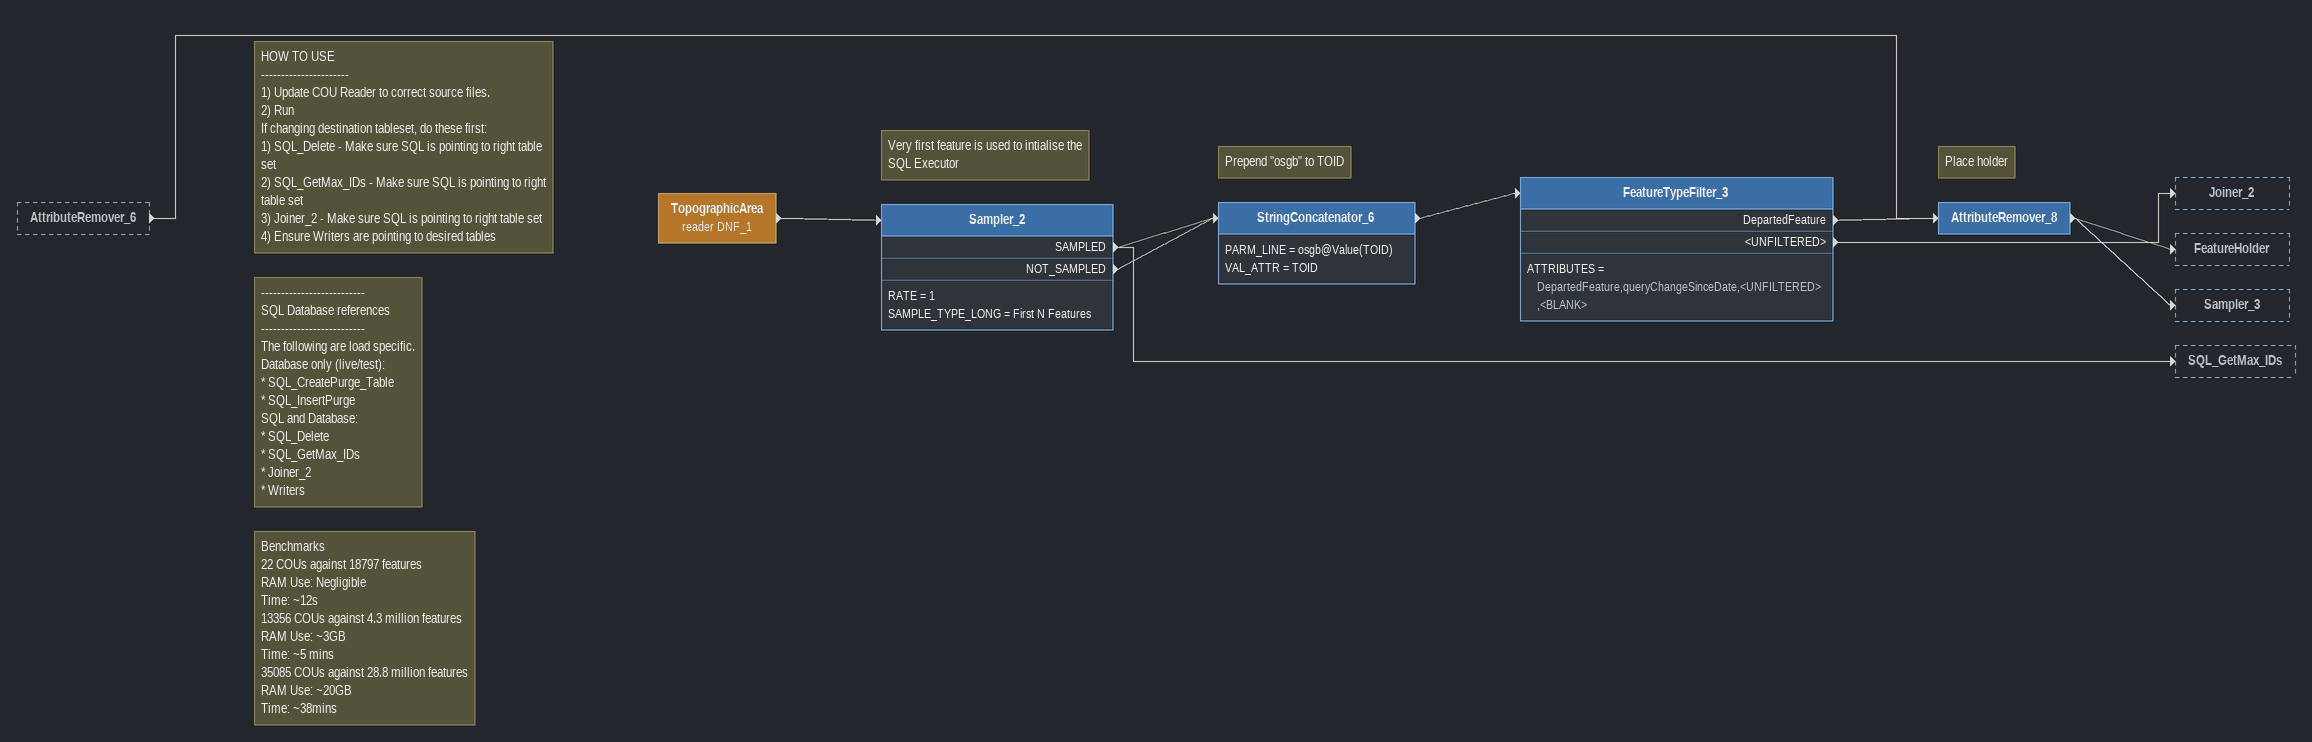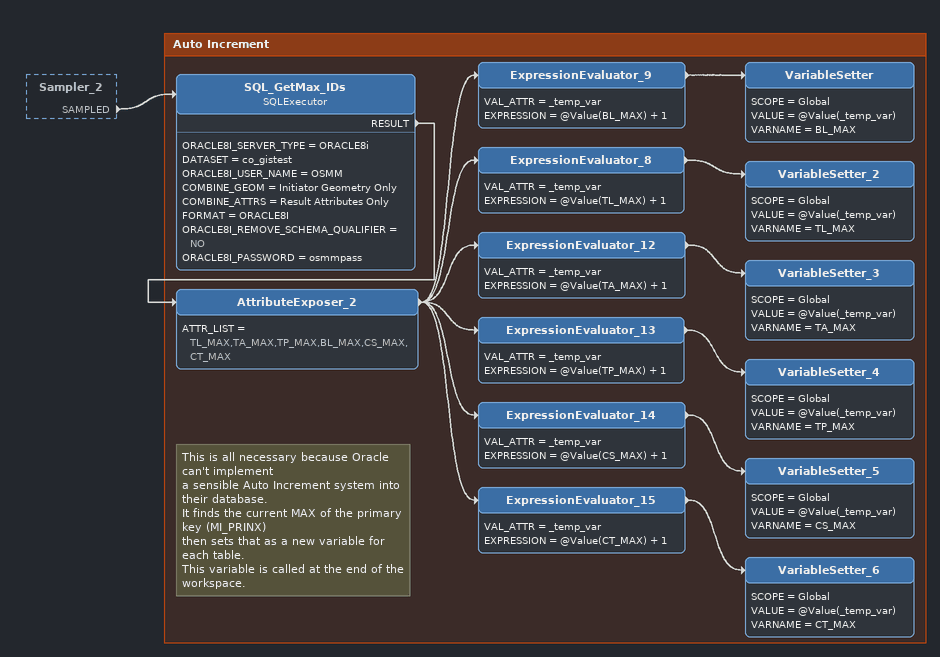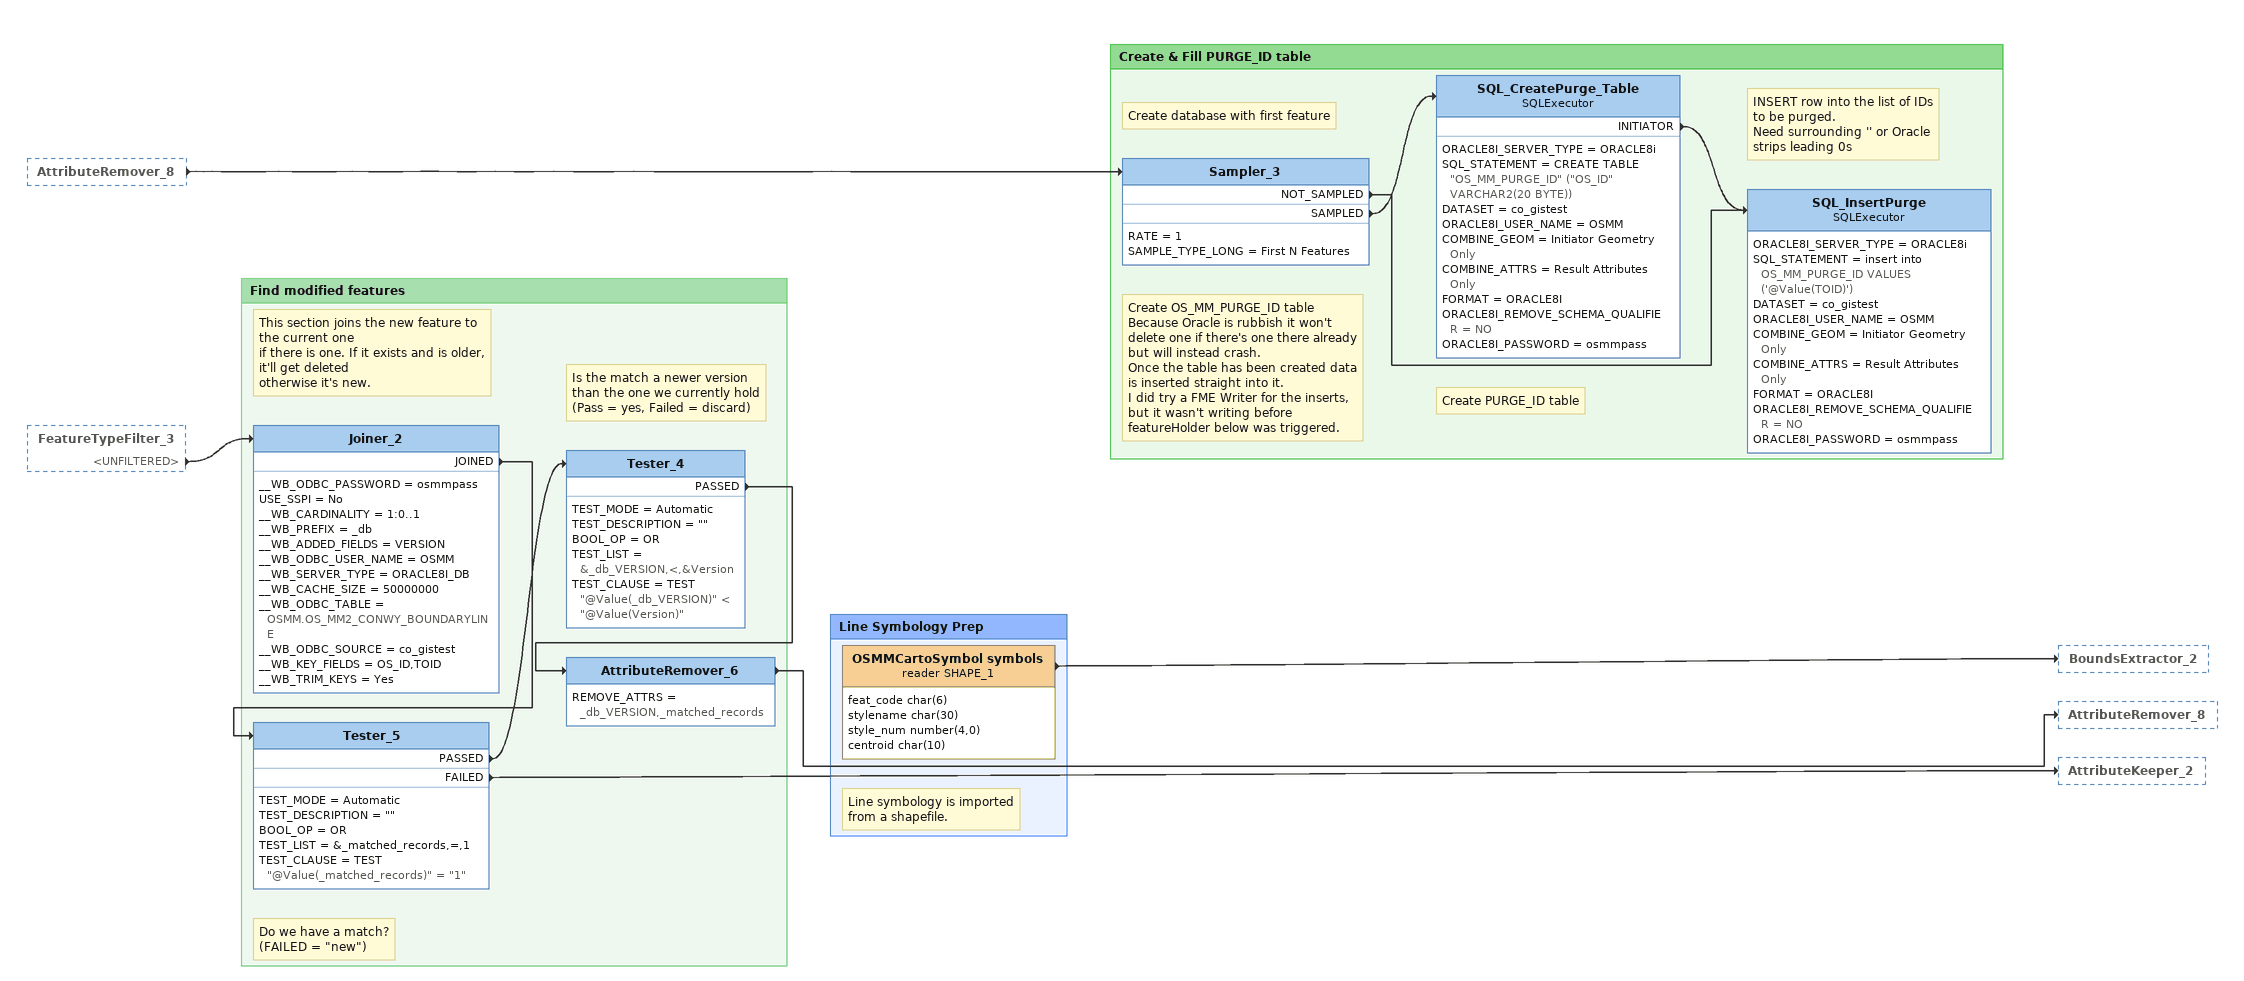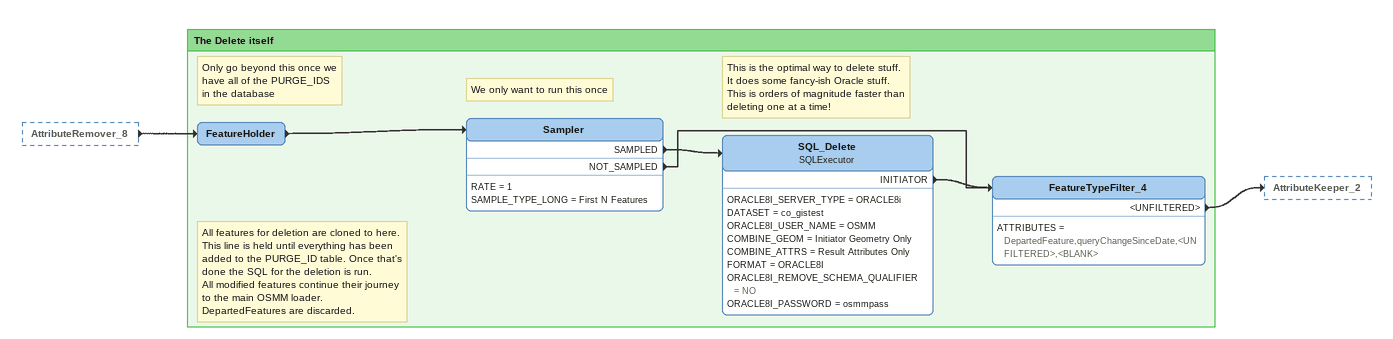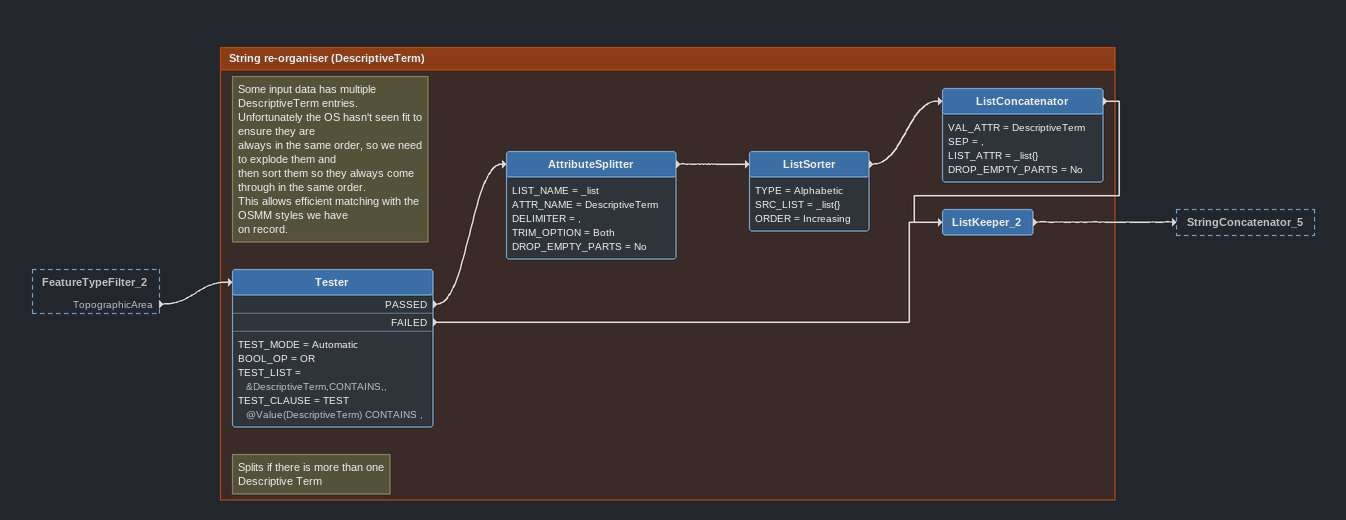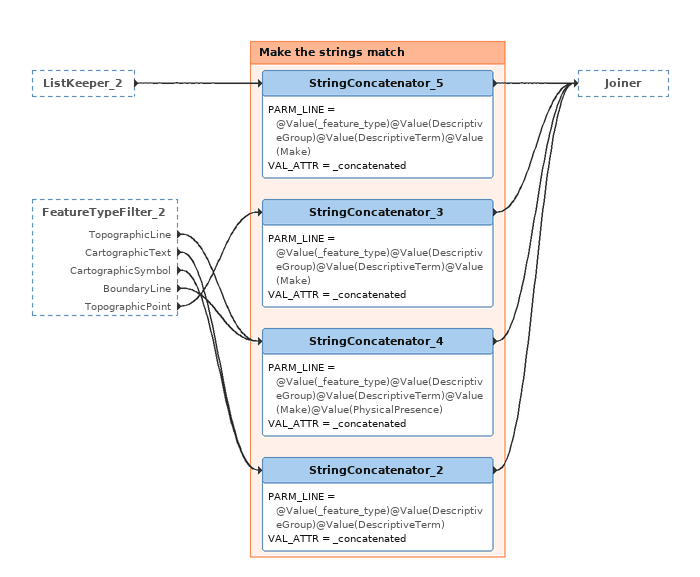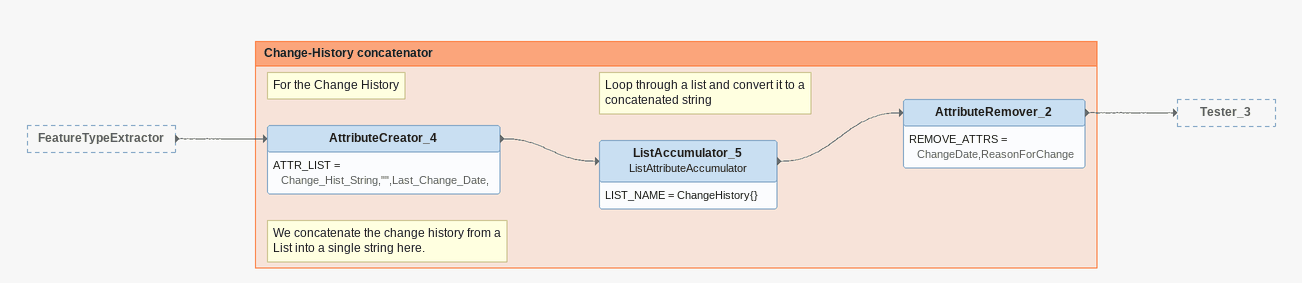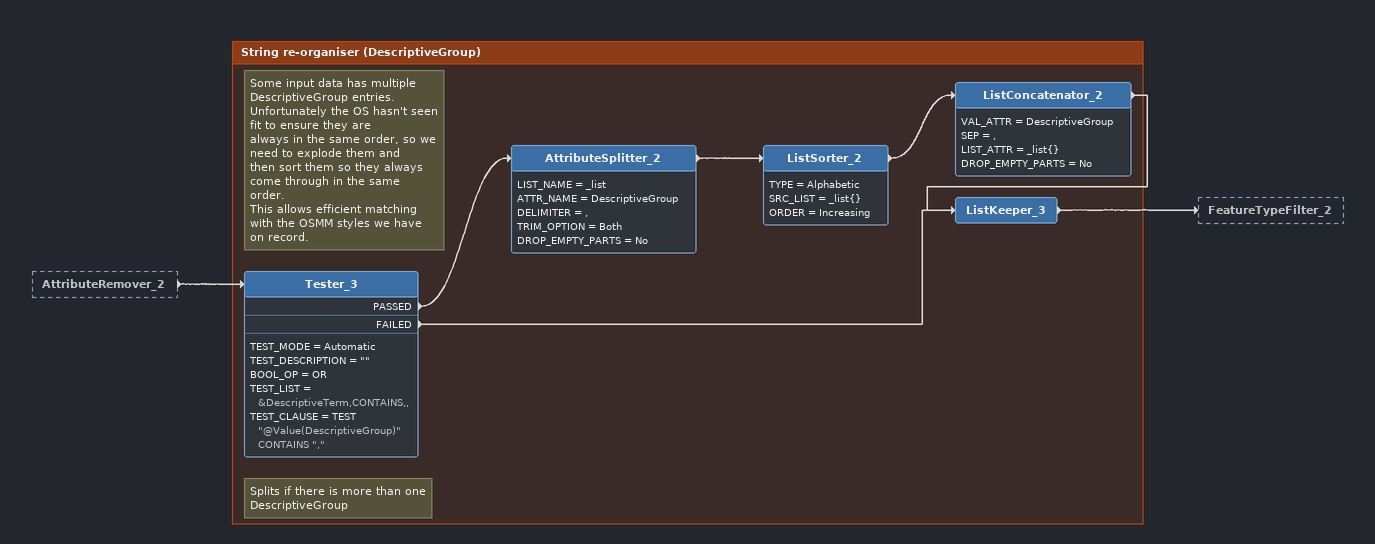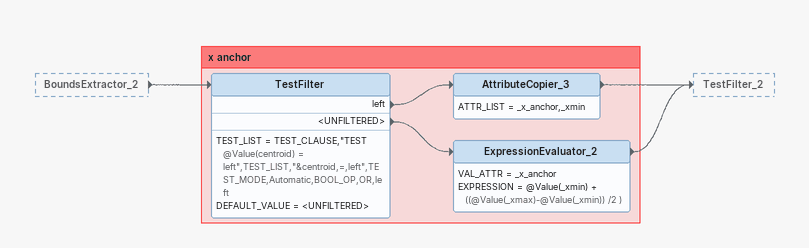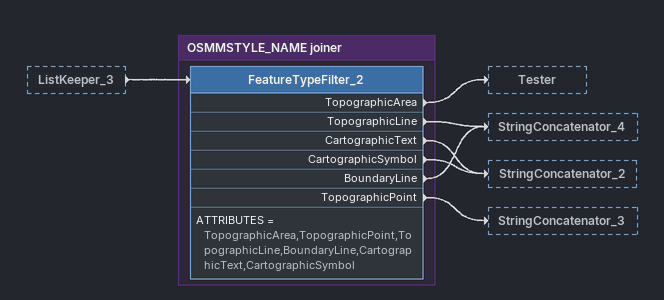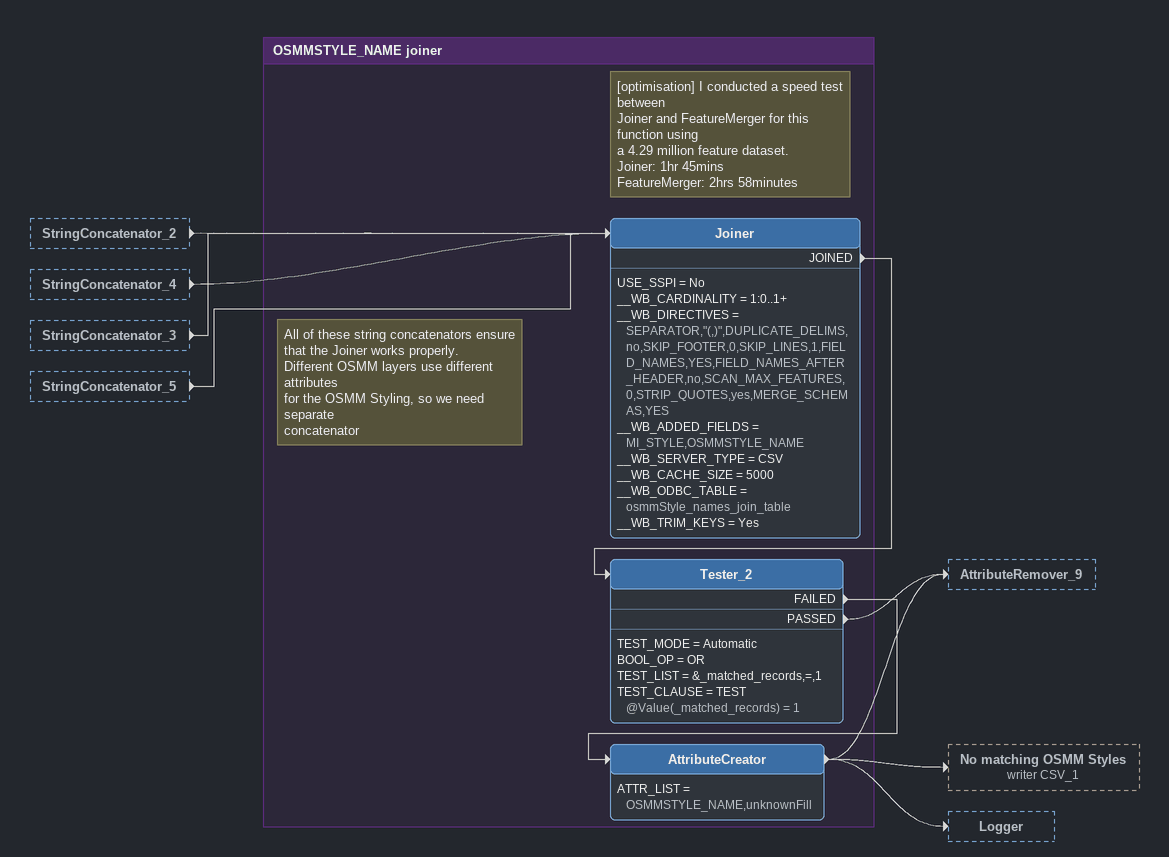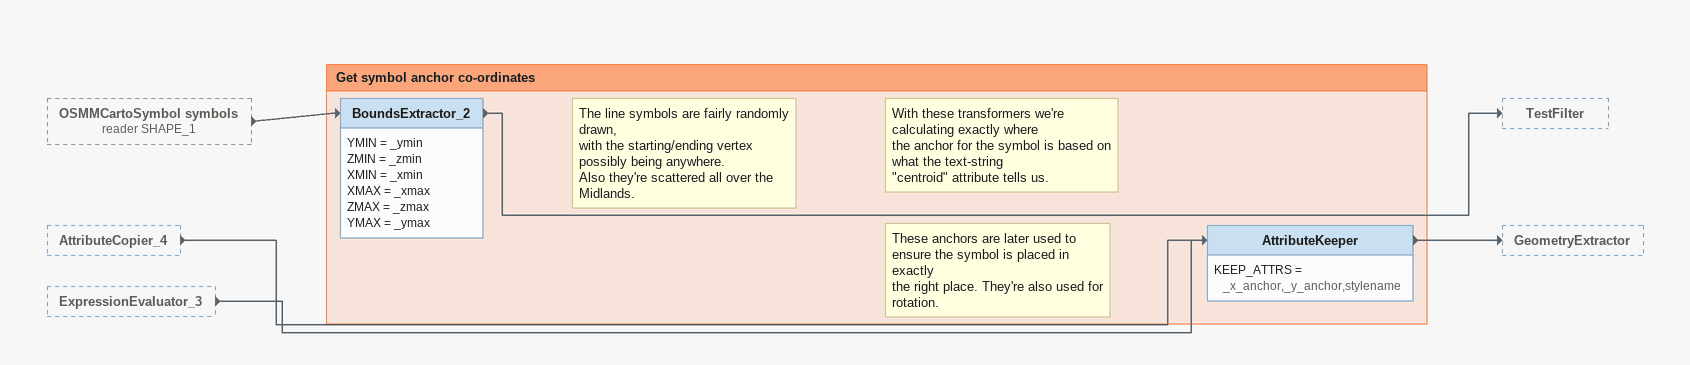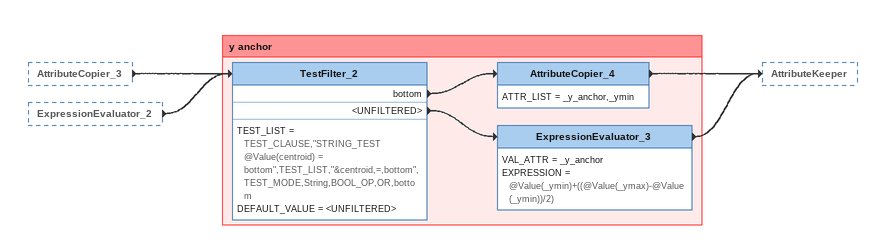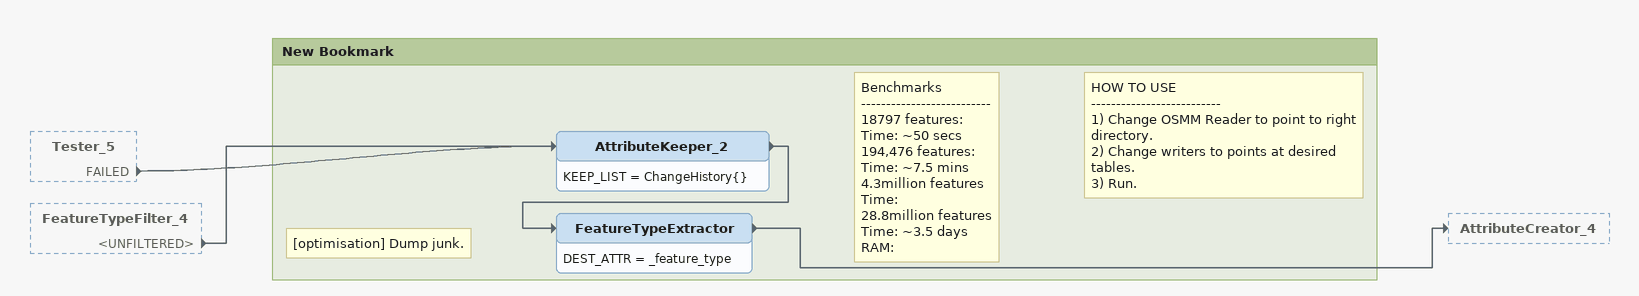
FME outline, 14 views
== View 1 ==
AttributeRemover_6 [outside]
    -> AttributeRemover_8
Note: HOW TO USE / ---------------------- / 1) Update COU Reader to correct source files. / 2) Run / If changing destination tableset, do these first: / 1) SQL_Delete - Make sure SQL is pointing to right table set / 2) SQL_GetMax_IDs - Make sure SQL is pointing to right table set / 3) Joiner_2 - Make sure SQL is pointing to right table set / 4) Ensure Writers are pointing to desired tables
Note: -------------------------- / SQL Database references / -------------------------- / The following are load specific. / Database only (live/test): / * SQL_CreatePurge_Table / * SQL_InsertPurge / SQL and Database: / * SQL_Delete / * SQL_GetMax_IDs / * Joiner_2 / * Writers
Note: Benchmarks / 22 COUs against 18797 features / RAM Use: Negligible / Time: ~12s / 13356 COUs against 4.3 million features / RAM Use: ~3GB / Time: ~5 mins / 35085 COUs against 28.8 million features / RAM Use: ~20GB / Time: ~38mins
TopographicArea (reader DNF_1)
    -> Sampler_2
Note: Very first feature is used to intialise the / SQL Executor
Sampler_2
    RATE = 1
    SAMPLE_TYPE_LONG = First N Features
    SAMPLED -> SQL_GetMax_IDs
    SAMPLED -> StringConcatenator_6
    NOT_SAMPLED -> StringConcatenator_6
Note: Prepend "osgb" to TOID
StringConcatenator_6
    PARM_LINE = osgb@Value(TOID)
    VAL_ATTR = TOID
    -> FeatureTypeFilter_3
FeatureTypeFilter_3
    ATTRIBUTES = DepartedFeature,queryChangeSinceDate,<UNFILTERED>,<BLANK>
    DepartedFeature -> AttributeRemover_8
    <UNFILTERED> -> Joiner_2
Note: Place holder
AttributeRemover_8
    -> FeatureHolder
    -> Sampler_3

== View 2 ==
Sampler_2 [outside]
    SAMPLED -> SQL_GetMax_IDs

Bookmark: Auto Increment
SQL_GetMax_IDs: SQLExecutor
    ORACLE8I_SERVER_TYPE = ORACLE8i
    DATASET = co_gistest
    ORACLE8I_USER_NAME = OSMM
    COMBINE_GEOM = Initiator Geometry Only
    COMBINE_ATTRS = Result Attributes Only
    FORMAT = ORACLE8I
    ORACLE8I_REMOVE_SCHEMA_QUALIFIER = NO
    ORACLE8I_PASSWORD = osmmpass
    RESULT -> AttributeExposer_2
AttributeExposer_2
    ATTR_LIST = TL_MAX,TA_MAX,TP_MAX,BL_MAX,CS_MAX,CT_MAX
    -> ExpressionEvaluator_9
    -> ExpressionEvaluator_8
    -> ExpressionEvaluator_12
    -> ExpressionEvaluator_13
    -> ExpressionEvaluator_14
    -> ExpressionEvaluator_15
ExpressionEvaluator_9
    VAL_ATTR = _temp_var
    EXPRESSION = @Value(BL_MAX) + 1
    -> VariableSetter
VariableSetter
    SCOPE = Global
    VALUE = @Value(_temp_var)
    VARNAME = BL_MAX
ExpressionEvaluator_8
    VAL_ATTR = _temp_var
    EXPRESSION = @Value(TL_MAX) + 1
    -> VariableSetter_2
VariableSetter_2
    SCOPE = Global
    VALUE = @Value(_temp_var)
    VARNAME = TL_MAX
ExpressionEvaluator_12
    VAL_ATTR = _temp_var
    EXPRESSION = @Value(TA_MAX) + 1
    -> VariableSetter_3
VariableSetter_3
    SCOPE = Global
    VALUE = @Value(_temp_var)
    VARNAME = TA_MAX
ExpressionEvaluator_13
    VAL_ATTR = _temp_var
    EXPRESSION = @Value(TP_MAX) + 1
    -> VariableSetter_4
VariableSetter_4
    SCOPE = Global
    VALUE = @Value(_temp_var)
    VARNAME = TP_MAX
ExpressionEvaluator_14
    VAL_ATTR = _temp_var
    EXPRESSION = @Value(CS_MAX) + 1
    -> VariableSetter_5
VariableSetter_5
    SCOPE = Global
    VALUE = @Value(_temp_var)
    VARNAME = CS_MAX
Note: This is all necessary because Oracle can't implement / a sensible Auto Increment system into their database. / It finds the current MAX of the primary key (MI_PRINX) / then sets that as a new variable for each table. / This variable is called at the end of the workspace.
ExpressionEvaluator_15
    VAL_ATTR = _temp_var
    EXPRESSION = @Value(CT_MAX) + 1
    -> VariableSetter_6
VariableSetter_6
    SCOPE = Global
    VALUE = @Value(_temp_var)
    VARNAME = CT_MAX

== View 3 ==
AttributeRemover_8 [outside]
    -> Sampler_3
FeatureTypeFilter_3 [outside]
    <UNFILTERED> -> Joiner_2

Bookmark: Find modified features
Note: This section joins the new feature to the current one / if there is one. If it exists and is older, it'll get deleted / otherwise it's new.
Joiner_2
    __WB_ODBC_PASSWORD = osmmpass
    USE_SSPI = No
    __WB_CARDINALITY = 1:0..1
    __WB_PREFIX = _db
    __WB_ADDED_FIELDS = VERSION
    __WB_ODBC_USER_NAME = OSMM
    __WB_SERVER_TYPE = ORACLE8I_DB
    __WB_CACHE_SIZE = 50000000
    __WB_ODBC_TABLE = OSMM.OS_MM2_CONWY_BOUNDARYLINE
    __WB_ODBC_SOURCE = co_gistest
    __WB_KEY_FIELDS = OS_ID,TOID
    __WB_TRIM_KEYS = Yes
    JOINED -> Tester_5
Note: Do we have a match? / (FAILED = "new")
Tester_5
    TEST_MODE = Automatic
    TEST_DESCRIPTION = ""
    BOOL_OP = OR
    TEST_LIST = &_matched_records,=,1
    TEST_CLAUSE = TEST "@Value(_matched_records)" = "1"
    PASSED -> Tester_4
    FAILED -> AttributeKeeper_2
Note: Is the match a newer version / than the one we currently hold / (Pass = yes, Failed = discard)
Tester_4
    TEST_MODE = Automatic
    TEST_DESCRIPTION = ""
    BOOL_OP = OR
    TEST_LIST = &_db_VERSION,<,&Version
    TEST_CLAUSE = TEST "@Value(_db_VERSION)" < "@Value(Version)"
    PASSED -> AttributeRemover_6
AttributeRemover_6
    REMOVE_ATTRS = _db_VERSION,_matched_records
    -> AttributeRemover_8

Bookmark: Create & Fill PURGE_ID table
Note: Create database with first feature
Note: Create OS_MM_PURGE_ID table / Because Oracle is rubbish it won't delete one if there's one there already but will instead crash. / Once the table has been created data is inserted straight into it. / I did try a FME Writer for the inserts, but it wasn't writing before featureHolder below was triggered.
Sampler_3
    RATE = 1
    SAMPLE_TYPE_LONG = First N Features
    NOT_SAMPLED -> SQL_InsertPurge
    SAMPLED -> SQL_CreatePurge_Table
Note: Create PURGE_ID table
SQL_CreatePurge_Table: SQLExecutor
    ORACLE8I_SERVER_TYPE = ORACLE8i
    SQL_STATEMENT = CREATE TABLE "OS_MM_PURGE_ID" ("OS_ID" VARCHAR2(20 BYTE))
    DATASET = co_gistest
    ORACLE8I_USER_NAME = OSMM
    COMBINE_GEOM = Initiator Geometry Only
    COMBINE_ATTRS = Result Attributes Only
    FORMAT = ORACLE8I
    ORACLE8I_REMOVE_SCHEMA_QUALIFIER = NO
    ORACLE8I_PASSWORD = osmmpass
    INITIATOR -> SQL_InsertPurge
Note: INSERT row into the list of IDs / to be purged. / Need surrounding '' or Oracle / strips leading 0s
SQL_InsertPurge: SQLExecutor
    ORACLE8I_SERVER_TYPE = ORACLE8i
    SQL_STATEMENT = insert into OS_MM_PURGE_ID VALUES ('@Value(TOID)')
    DATASET = co_gistest
    ORACLE8I_USER_NAME = OSMM
    COMBINE_GEOM = Initiator Geometry Only
    COMBINE_ATTRS = Result Attributes Only
    FORMAT = ORACLE8I
    ORACLE8I_REMOVE_SCHEMA_QUALIFIER = NO
    ORACLE8I_PASSWORD = osmmpass

Bookmark: Line Symbology Prep
Note: Line symbology is imported / from a shapefile.
OSMMCartoSymbol symbols (reader SHAPE_1)
    attributes: feat_code char(6), stylename char(30), style_num number(4,0), centroid char(10)
    -> BoundsExtractor_2

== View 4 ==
AttributeRemover_8 [outside]
    -> FeatureHolder

Bookmark: The Delete itself
Note: Only go beyond this once we / have all of the PURGE_IDS / in the database
Note: All features for deletion are cloned to here. This line is held until everything has been / added to the PURGE_ID table. Once that's done the SQL for the deletion is run. / All modified features continue their journey to the main OSMM loader. / DepartedFeatures are discarded.
FeatureHolder
    -> Sampler
Note: We only want to run this once
Sampler
    RATE = 1
    SAMPLE_TYPE_LONG = First N Features
    SAMPLED -> SQL_Delete
    NOT_SAMPLED -> FeatureTypeFilter_4
Note: This is the optimal way to delete stuff. / It does some fancy-ish Oracle stuff. / This is orders of magnitude faster than / deleting one at a time!
SQL_Delete: SQLExecutor
    ORACLE8I_SERVER_TYPE = ORACLE8i
    DATASET = co_gistest
    ORACLE8I_USER_NAME = OSMM
    COMBINE_GEOM = Initiator Geometry Only
    COMBINE_ATTRS = Result Attributes Only
    FORMAT = ORACLE8I
    ORACLE8I_REMOVE_SCHEMA_QUALIFIER = NO
    ORACLE8I_PASSWORD = osmmpass
    INITIATOR -> FeatureTypeFilter_4
FeatureTypeFilter_4
    ATTRIBUTES = DepartedFeature,queryChangeSinceDate,<UNFILTERED>,<BLANK>
    <UNFILTERED> -> AttributeKeeper_2

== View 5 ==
FeatureTypeFilter_2 [outside]
    TopographicArea -> Tester

Bookmark: String re-organiser (DescriptiveTerm)
Note: Some input data has multiple DescriptiveTerm entries. / Unfortunately the OS hasn't seen fit to ensure they are / always in the same order, so we need to explode them and / then sort them so they always come through in the same order. / This allows efficient matching with the OSMM styles we have / on record.
Note: Splits if there is more than one Descriptive Term
Tester
    TEST_MODE = Automatic
    BOOL_OP = OR
    TEST_LIST = &DescriptiveTerm,CONTAINS,,
    TEST_CLAUSE = TEST @Value(DescriptiveTerm) CONTAINS ,
    PASSED -> AttributeSplitter
    FAILED -> ListKeeper_2
AttributeSplitter
    LIST_NAME = _list
    ATTR_NAME = DescriptiveTerm
    DELIMITER = ,
    TRIM_OPTION = Both
    DROP_EMPTY_PARTS = No
    -> ListSorter
ListSorter
    TYPE = Alphabetic
    SRC_LIST = _list{}
    ORDER = Increasing
    -> ListConcatenator
ListConcatenator
    VAL_ATTR = DescriptiveTerm
    SEP = ,
    LIST_ATTR = _list{}
    DROP_EMPTY_PARTS = No
    -> ListKeeper_2
ListKeeper_2
    -> StringConcatenator_5

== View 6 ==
ListKeeper_2 [outside]
    -> StringConcatenator_5
FeatureTypeFilter_2 [outside]
    TopographicLine -> StringConcatenator_4
    CartographicText -> StringConcatenator_2
    CartographicSymbol -> StringConcatenator_2
    BoundaryLine -> StringConcatenator_4
    TopographicPoint -> StringConcatenator_3

Bookmark: Make the strings match
StringConcatenator_5
    PARM_LINE = @Value(_feature_type)@Value(DescriptiveGroup)@Value(DescriptiveTerm)@Value(Make)
    VAL_ATTR = _concatenated
    -> Joiner
StringConcatenator_3
    PARM_LINE = @Value(_feature_type)@Value(DescriptiveGroup)@Value(DescriptiveTerm)@Value(Make)
    VAL_ATTR = _concatenated
    -> Joiner
StringConcatenator_4
    PARM_LINE = @Value(_feature_type)@Value(DescriptiveGroup)@Value(DescriptiveTerm)@Value(Make)@Value(PhysicalPresence)
    VAL_ATTR = _concatenated
    -> Joiner
StringConcatenator_2
    PARM_LINE = @Value(_feature_type)@Value(DescriptiveGroup)@Value(DescriptiveTerm)
    VAL_ATTR = _concatenated
    -> Joiner

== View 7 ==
FeatureTypeExtractor [outside]
    -> AttributeCreator_4

Bookmark: Change-History concatenator
Note: For the Change History
Note: We concatenate the change history from a List into a single string here.
AttributeCreator_4
    ATTR_LIST = Change_Hist_String,"",Last_Change_Date,
    -> ListAccumulator_5
Note: Loop through a list and convert it to a concatenated string
ListAccumulator_5: ListAttributeAccumulator
    LIST_NAME = ChangeHistory{}
    -> AttributeRemover_2
AttributeRemover_2
    REMOVE_ATTRS = ChangeDate,ReasonForChange
    -> Tester_3

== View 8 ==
AttributeRemover_2 [outside]
    -> Tester_3

Bookmark: String re-organiser (DescriptiveGroup)
Note: Some input data has multiple DescriptiveGroup entries. / Unfortunately the OS hasn't seen fit to ensure they are / always in the same order, so we need to explode them and / then sort them so they always come through in the same order. / This allows efficient matching with the OSMM styles we have / on record.
Note: Splits if there is more than one DescriptiveGroup
Tester_3
    TEST_MODE = Automatic
    TEST_DESCRIPTION = ""
    BOOL_OP = OR
    TEST_LIST = &DescriptiveTerm,CONTAINS,,
    TEST_CLAUSE = TEST "@Value(DescriptiveGroup)" CONTAINS ","
    PASSED -> AttributeSplitter_2
    FAILED -> ListKeeper_3
AttributeSplitter_2
    LIST_NAME = _list
    ATTR_NAME = DescriptiveGroup
    DELIMITER = ,
    TRIM_OPTION = Both
    DROP_EMPTY_PARTS = No
    -> ListSorter_2
ListSorter_2
    TYPE = Alphabetic
    SRC_LIST = _list{}
    ORDER = Increasing
    -> ListConcatenator_2
ListConcatenator_2
    VAL_ATTR = DescriptiveGroup
    SEP = ,
    LIST_ATTR = _list{}
    DROP_EMPTY_PARTS = No
    -> ListKeeper_3
ListKeeper_3
    -> FeatureTypeFilter_2

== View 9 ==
BoundsExtractor_2 [outside]
    -> TestFilter

Bookmark: x anchor
TestFilter
    TEST_LIST = TEST_CLAUSE,"TEST @Value(centroid) = left",TEST_LIST,"&centroid,=,left",TEST_MODE,Automatic,BOOL_OP,OR,left
    DEFAULT_VALUE = <UNFILTERED>
    left -> AttributeCopier_3
    <UNFILTERED> -> ExpressionEvaluator_2
AttributeCopier_3
    ATTR_LIST = _x_anchor,_xmin
    -> TestFilter_2
ExpressionEvaluator_2
    VAL_ATTR = _x_anchor
    EXPRESSION = @Value(_xmin) + ((@Value(_xmax)-@Value(_xmin)) /2 )
    -> TestFilter_2

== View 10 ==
ListKeeper_3 [outside]
    -> FeatureTypeFilter_2

Bookmark: OSMMSTYLE_NAME joiner
FeatureTypeFilter_2
    ATTRIBUTES = TopographicArea,TopographicPoint,TopographicLine,BoundaryLine,CartographicText,CartographicSymbol
    TopographicArea -> Tester
    TopographicLine -> StringConcatenator_4
    CartographicText -> StringConcatenator_2
    CartographicSymbol -> StringConcatenator_2
    BoundaryLine -> StringConcatenator_4
    TopographicPoint -> StringConcatenator_3

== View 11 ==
StringConcatenator_2 [outside]
    -> Joiner
StringConcatenator_4 [outside]
    -> Joiner
StringConcatenator_3 [outside]
    -> Joiner
StringConcatenator_5 [outside]
    -> Joiner

Bookmark: OSMMSTYLE_NAME joiner
Note: [optimisation] I conducted a speed test between / Joiner and FeatureMerger for this function using / a 4.29 million feature dataset. / Joiner: 1hr 45mins / FeatureMerger: 2hrs 58minutes
Joiner
    USE_SSPI = No
    __WB_CARDINALITY = 1:0..1+
    __WB_DIRECTIVES = SEPARATOR,"(,)",DUPLICATE_DELIMS,no,SKIP_FOOTER,0,SKIP_LINES,1,FIELD_NAMES,YES,FIELD_NAMES_AFTER_HEADER,no,SCAN_MAX_FEATURES,0,STRIP_QUOTES,yes,MERGE_SCHEMAS,YES
    __WB_ADDED_FIELDS = MI_STYLE,OSMMSTYLE_NAME
    __WB_SERVER_TYPE = CSV
    __WB_CACHE_SIZE = 5000
    __WB_ODBC_TABLE = osmmStyle_names_join_table
    __WB_TRIM_KEYS = Yes
    JOINED -> Tester_2
Tester_2
    TEST_MODE = Automatic
    BOOL_OP = OR
    TEST_LIST = &_matched_records,=,1
    TEST_CLAUSE = TEST @Value(_matched_records) = 1
    FAILED -> AttributeCreator
    PASSED -> AttributeRemover_9
Note: All of these string concatenators ensure / that the Joiner works properly. / Different OSMM layers use different attributes / for the OSMM Styling, so we need separate / concatenator
AttributeCreator
    ATTR_LIST = OSMMSTYLE_NAME,unknownFill
    -> No matching OSMM Styles (writer CSV_1)
    -> AttributeRemover_9
    -> Logger

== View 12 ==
OSMMCartoSymbol symbols (reader SHAPE_1) [outside]
    -> BoundsExtractor_2
AttributeCopier_4 [outside]
    -> AttributeKeeper
ExpressionEvaluator_3 [outside]
    -> AttributeKeeper

Bookmark: Get symbol anchor co-ordinates
Note: The line symbols are fairly randomly drawn, / with the starting/ending vertex possibly being anywhere. / Also they're scattered all over the Midlands.
BoundsExtractor_2
    YMIN = _ymin
    ZMIN = _zmin
    XMIN = _xmin
    XMAX = _xmax
    ZMAX = _zmax
    YMAX = _ymax
    -> TestFilter
Note: With these transformers we're calculating exactly where / the anchor for the symbol is based on what the text-string / "centroid" attribute tells us.
Note: These anchors are later used to ensure the symbol is placed in exactly / the right place. They're also used for rotation.
AttributeKeeper
    KEEP_ATTRS = _x_anchor,_y_anchor,stylename
    -> GeometryExtractor

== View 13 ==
AttributeCopier_3 [outside]
    -> TestFilter_2
ExpressionEvaluator_2 [outside]
    -> TestFilter_2

Bookmark: y anchor
TestFilter_2
    TEST_LIST = TEST_CLAUSE,"STRING_TEST @Value(centroid) = bottom",TEST_LIST,"&centroid,=,bottom",TEST_MODE,String,BOOL_OP,OR,bottom
    DEFAULT_VALUE = <UNFILTERED>
    bottom -> AttributeCopier_4
    <UNFILTERED> -> ExpressionEvaluator_3
AttributeCopier_4
    ATTR_LIST = _y_anchor,_ymin
    -> AttributeKeeper
ExpressionEvaluator_3
    VAL_ATTR = _y_anchor
    EXPRESSION = @Value(_ymin)+((@Value(_ymax)-@Value(_ymin))/2)
    -> AttributeKeeper

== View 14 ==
Tester_5 [outside]
    FAILED -> AttributeKeeper_2
FeatureTypeFilter_4 [outside]
    <UNFILTERED> -> AttributeKeeper_2

Bookmark: New Bookmark
Note: [optimisation] Dump junk.
Note: Benchmarks / -------------------------- / 18797 features: / Time: ~50 secs / 194,476 features: / Time: ~7.5 mins / 4.3million features / Time: / 28.8million features / Time: ~3.5 days / RAM:
Note: HOW TO USE / -------------------------- / 1) Change OSMM Reader to point to right directory. / 2) Change writers to points at desired tables. / 3) Run.
AttributeKeeper_2
    KEEP_LIST = ChangeHistory{}
    -> FeatureTypeExtractor
FeatureTypeExtractor
    DEST_ATTR = _feature_type
    -> AttributeCreator_4
